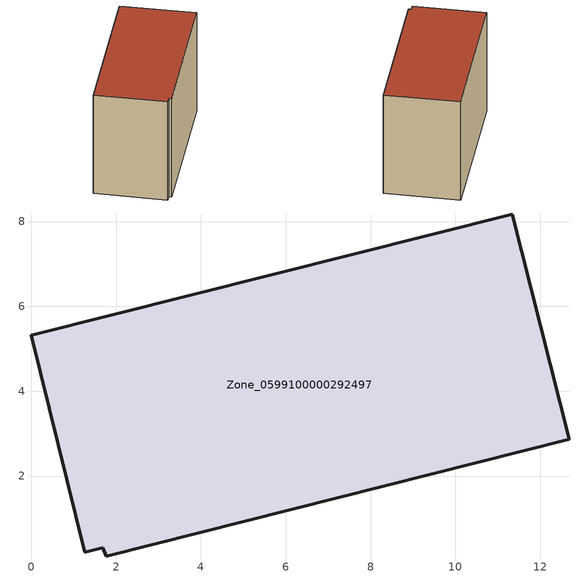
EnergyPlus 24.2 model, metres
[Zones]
Zone_0599100000292497
 floor ground (C_G): 1.76,0.11 1.68,0.3 1.27,0.2 0,5.32 11.34,8.18 12.68,2.87 z0
 wall outside (C_F): 12.68,2.87 11.34,8.18 0,5.32 1.27,0.2 1.68,0.3 1.76,0.11 12.68,2.87 z0:8.16
 roof outside (C_R): 1.68,0.3 1.76,0.11 12.68,2.87 11.34,8.18 0,5.32 1.27,0.2 z8.16
[BUILDING]
Pand.0599100000292497: North Axis=0; Terrain=City; Loads Convergence Tolerance Value=0.04; Temperature Convergence Tolerance Value=0.4; Solar Distribution=FullExterior; Maximum Number of Warmup Days=25; Minimum Number of Warmup Days=1
[Site:Location]
Rotterdam.The.Hague.AP_ZH_NLD Design_Conditions: Latitude=51.96; Longitude=4.45; Time Zone=1; Elevation=-4.5
[SITE:GROUNDTEMPERATURE:BUILDINGSURFACE]
18, 18, 18, 18, 18, 18, 18, 18, 18, 18, 18, 18
[MATERIAL] Thermal Absorptance=0.9; Solar Absorptance=0.7; Visible Absorptance=0.7
Name | Roughness | Thickness | Conductivity | Density | Specific Heat
G.TI.1975-1991 | MediumSmooth | 0.15 | 0.288461 | 540 | 1210
F.TI.1975-1991 | Rough | 0.3 | 0.230769 | 1920 | 840
R.TI.1975-1991 | MediumRough | 0.2 | 0.153846 | 1500 | 1000
[CONSTRUCTION]
C_G: G.TI.1975-1991
C_F: F.TI.1975-1991
C_R: R.TI.1975-1991
[ZONE]
Zone_0599100000292497: Type=1; Multiplier=1; Ceiling Height=Autocalculate; Volume=Autocalculate; Floor Area=autocalculate; Part of Total Floor Area=Yes
[ZONEINFILTRATION:DESIGNFLOWRATE]
Infil_Zone_0599100000292497: Zone or ZoneList or Space or SpaceList=Zone_0599100000292497; Schedule=AlwaysOn; Design Flow Rate Calculation Method=Flow/Area; Flow Rate per Floor Area=0.003; Constant Term Coefficient=1; Temperature Term Coefficient=0; Velocity Term Coefficient=0; Velocity Squared Term Coefficient=0
[HVACTEMPLATE:ZONE:IDEALLOADSAIRSYSTEM]
Zone_0599100000292497: Maximum Heating Supply Air Temperature=50; Minimum Cooling Supply Air Temperature=13; Maximum Heating Supply Air Humidity Ratio=0.0156; Minimum Cooling Supply Air Humidity Ratio=0.0077; Heating Limit=NoLimit; Cooling Limit=NoLimit; Dehumidification Control Type=ConstantSensibleHeatRatio; Cooling Sensible Heat Ratio=0.7; Dehumidification Setpoint=60; Humidification Control Type=None; Humidification Setpoint=30; Outdoor Air Method=None; Outdoor Air Flow Rate per Person=0.00944; Outdoor Air Flow Rate per Zone Floor Area=0; Outdoor Air Flow Rate per Zone=0; Demand Controlled Ventilation Type=None; Outdoor Air Economizer Type=NoEconomizer; Heat Recovery Type=None; Sensible Heat Recovery Effectiveness=0.7; Latent Heat Recovery Effectiveness=0.65
[ZONECONTROL:THERMOSTAT]
ThermostatControl_Zone_0599100000292497: Zone or ZoneList=Zone_0599100000292497; Control Type Schedule=DualSetpointControlType; Control 1=Thermostat_Zone_0599100000292497; Temperature Difference Between Cutout And Setpoint=0
[THERMOSTATSETPOINT:DUALSETPOINT]
Thermostat_Zone_0599100000292497: Heating Setpoint Temperature Schedule=HeatingSetpoint_Zone_0599100000292497; Cooling Setpoint Temperature Schedule=CoolingSetpoint_Zone_0599100000292497
[SCHEDULE:COMPACT]
HeatingSetpoint_Zone_0599100000292497: Through: 12/31, For: AllDays, Until: 24:00, 21
CoolingSetpoint_Zone_0599100000292497: Through: 12/31, For: AllDays, Until: 24:00, 24
DualSetpointControlType: Through: 12/31, For: AllDays, Until: 24:00, 4
AlwaysOn: Through: 12/31, For: AllDays, Until: 24:00, 1
